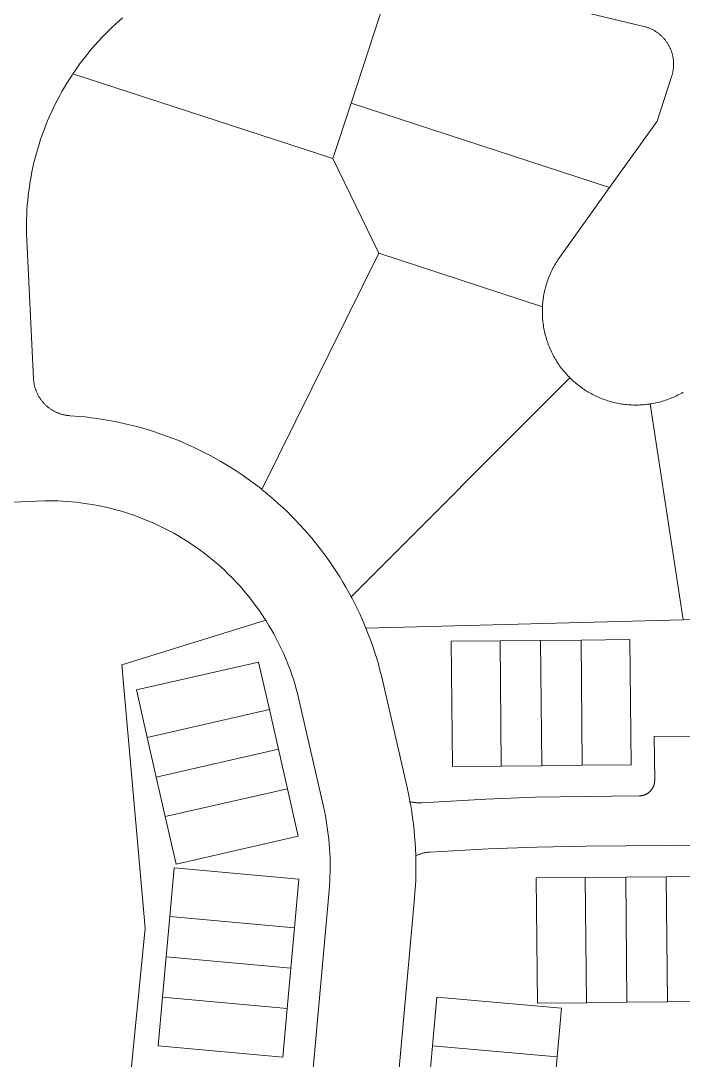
# Model space of a CAD drawing. Header units: feet. Extents: x 865220 to 2774701, y -2240498 to 961524.
# Drawn here: x 2768435 to 2768860, y 958010 to 958677 of the extents above; entities that cross this region are included whole.
import ezdxf

# ---------------------------------------------------------------- set-up
doc = ezdxf.new("R2010")
doc.units = ezdxf.units.FT
doc.header["$LTSCALE"] = 0.015
doc.header["$MEASUREMENT"] = 0
doc.layers.add('Parcels', color=7, linetype='Continuous', lineweight=0)

msp = doc.modelspace()

# ---------------------------------------------------------------- linework, layer by layer
at = {"layer": 'Parcels', "lineweight": 5}
for p, q in [((2768675.7, 958711.14), (2768647.14, 958623.67)), ((2768834.92, 958672.96), (2768675.7, 958711.14)), ((2768496.06, 958674.35), (2768493.81, 958672.25)), ((2768498.34, 958676.41), (2768496.06, 958674.35)), ((2768500.66, 958678.43), (2768498.34, 958676.41)), ((2768489.42, 958667.94), (2768487.29, 958665.73)), ((2768491.6, 958670.12), (2768489.42, 958667.94)), ((2768493.81, 958672.25), (2768491.6, 958670.12)), ((2768835.75, 958672.74), (2768834.92, 958672.96)), ((2768834.92, 958672.96), (2768834.92, 958672.96)), ((2768836.17, 958672.62), (2768835.75, 958672.74)), ((2768836.59, 958672.5), (2768836.17, 958672.62)), ((2768837, 958672.36), (2768836.59, 958672.5)), ((2768837.41, 958672.22), (2768837, 958672.36)), ((2768837.82, 958672.07), (2768837.41, 958672.22)), ((2768838.23, 958671.92), (2768837.82, 958672.07)), ((2768838.64, 958671.75), (2768838.23, 958671.92)), ((2768839.04, 958671.58), (2768838.64, 958671.75)), ((2768839.44, 958671.41), (2768839.04, 958671.58)), ((2768839.83, 958671.22), (2768839.44, 958671.41)), ((2768840.23, 958671.03), (2768839.83, 958671.22)), ((2768840.61, 958670.83), (2768840.23, 958671.03)), ((2768841, 958670.63), (2768840.61, 958670.83)), ((2768841.38, 958670.42), (2768841, 958670.63)), ((2768841.76, 958670.2), (2768841.38, 958670.42)), ((2768842.13, 958669.98), (2768841.76, 958670.2)), ((2768842.5, 958669.75), (2768842.13, 958669.98)), ((2768842.87, 958669.51), (2768842.5, 958669.75)), ((2768843.23, 958669.26), (2768842.87, 958669.51)), ((2768843.59, 958669.01), (2768843.23, 958669.26)), ((2768843.94, 958668.76), (2768843.59, 958669.01)), ((2768844.29, 958668.5), (2768843.94, 958668.76)), ((2768844.64, 958668.23), (2768844.29, 958668.5)), ((2768844.98, 958667.95), (2768844.64, 958668.23)), ((2768845.31, 958667.67), (2768844.98, 958667.95)), ((2768845.64, 958667.39), (2768845.31, 958667.67)), ((2768845.96, 958667.1), (2768845.64, 958667.39)), ((2768483.13, 958661.2), (2768481.12, 958658.87)), ((2768485.19, 958663.48), (2768483.13, 958661.2)), ((2768487.29, 958665.73), (2768485.19, 958663.48)), ((2768846.28, 958666.8), (2768845.96, 958667.1)), ((2768846.6, 958666.5), (2768846.28, 958666.8)), ((2768846.91, 958666.19), (2768846.6, 958666.5)), ((2768847.21, 958665.87), (2768846.91, 958666.19)), ((2768847.51, 958665.56), (2768847.21, 958665.87)), ((2768847.8, 958665.23), (2768847.51, 958665.56)), ((2768848.09, 958664.9), (2768847.8, 958665.23)), ((2768848.37, 958664.57), (2768848.09, 958664.9)), ((2768848.64, 958664.23), (2768848.37, 958664.57)), ((2768848.91, 958663.89), (2768848.64, 958664.23)), ((2768849.17, 958663.54), (2768848.91, 958663.89)), ((2768849.43, 958663.19), (2768849.17, 958663.54)), ((2768849.68, 958662.83), (2768849.43, 958663.19)), ((2768849.93, 958662.47), (2768849.68, 958662.83)), ((2768850.16, 958662.1), (2768849.93, 958662.47)), ((2768850.4, 958661.73), (2768850.16, 958662.1)), ((2768850.62, 958661.36), (2768850.4, 958661.73)), ((2768850.84, 958660.98), (2768850.62, 958661.36)), ((2768851.05, 958660.6), (2768850.84, 958660.98)), ((2768851.26, 958660.21), (2768851.05, 958660.6)), ((2768477.21, 958654.13), (2768475.31, 958651.7)), ((2768479.14, 958656.52), (2768477.21, 958654.13)), ((2768481.12, 958658.87), (2768479.14, 958656.52)), ((2768851.45, 958659.83), (2768851.26, 958660.21)), ((2768851.65, 958659.43), (2768851.45, 958659.83)), ((2768851.83, 958659.04), (2768851.65, 958659.43)), ((2768852.01, 958658.64), (2768851.83, 958659.04)), ((2768852.18, 958658.24), (2768852.01, 958658.64)), ((2768852.34, 958657.83), (2768852.18, 958658.24)), ((2768852.5, 958657.43), (2768852.34, 958657.83)), ((2768852.65, 958657.02), (2768852.5, 958657.43)), ((2768852.79, 958656.61), (2768852.65, 958657.02)), ((2768852.93, 958656.19), (2768852.79, 958656.61)), ((2768853.06, 958655.77), (2768852.93, 958656.19)), ((2768853.18, 958655.35), (2768853.06, 958655.77)), ((2768853.29, 958654.93), (2768853.18, 958655.35)), ((2768853.4, 958654.51), (2768853.29, 958654.93)), ((2768853.49, 958654.08), (2768853.4, 958654.51)), ((2768853.59, 958653.66), (2768853.49, 958654.08)), ((2768473.46, 958649.25), (2768471.66, 958646.76)), ((2768475.31, 958651.7), (2768473.46, 958649.25)), ((2768853.67, 958653.23), (2768853.59, 958653.66)), ((2768853.75, 958652.8), (2768853.67, 958653.23)), ((2768853.81, 958652.37), (2768853.75, 958652.8)), ((2768853.87, 958651.94), (2768853.81, 958652.37)), ((2768853.93, 958651.5), (2768853.87, 958651.94)), ((2768853.98, 958651.07), (2768853.93, 958651.5)), ((2768854.01, 958650.64), (2768853.98, 958651.07)), ((2768854.04, 958650.2), (2768854.01, 958650.64)), ((2768854.02, 958646.71), (2768854.05, 958647.15)), ((2768854.07, 958649.77), (2768854.04, 958650.2)), ((2768854.05, 958647.15), (2768854.07, 958647.58)), ((2768854.08, 958649.33), (2768854.07, 958649.77)), ((2768854.07, 958647.58), (2768854.08, 958648.02)), ((2768854.09, 958648.89), (2768854.08, 958649.33)), ((2768854.08, 958648.02), (2768854.09, 958648.46)), ((2768854.09, 958648.46), (2768854.09, 958648.89)), ((2768468.18, 958641.69), (2768466.5, 958639.11)), ((2768468.78, 958642.6), (2768468.18, 958641.69)), ((2768469.89, 958644.24), (2768468.78, 958642.6)), ((2768468.78, 958642.6), (2768635.54, 958588.14)), ((2768471.66, 958646.76), (2768469.89, 958644.24)), ((2768852.69, 958640.38), (2768852.81, 958640.74)), ((2768852.81, 958640.74), (2768852.94, 958641.16)), ((2768852.94, 958641.16), (2768853.07, 958641.57)), ((2768853.07, 958641.57), (2768853.19, 958641.99)), ((2768853.19, 958641.99), (2768853.3, 958642.41)), ((2768853.3, 958642.41), (2768853.41, 958642.84)), ((2768853.41, 958642.84), (2768853.51, 958643.26)), ((2768853.51, 958643.26), (2768853.6, 958643.69)), ((2768853.6, 958643.69), (2768853.68, 958644.12)), ((2768853.68, 958644.12), (2768853.75, 958644.55)), ((2768853.75, 958644.55), (2768853.82, 958644.98)), ((2768853.82, 958644.98), (2768853.88, 958645.41)), ((2768853.88, 958645.41), (2768853.93, 958645.84)), ((2768853.93, 958645.84), (2768853.98, 958646.28)), ((2768853.98, 958646.28), (2768854.02, 958646.71)), ((2768463.29, 958633.87), (2768461.75, 958631.2)), ((2768464.87, 958636.5), (2768463.29, 958633.87)), ((2768466.5, 958639.11), (2768464.87, 958636.5)), ((2768843.44, 958612.05), (2768852.57, 958640.02)), ((2768852.57, 958640.02), (2768852.69, 958640.38)), ((2768460.26, 958628.52), (2768458.82, 958625.8)), ((2768461.75, 958631.2), (2768460.26, 958628.52)), ((2768457.43, 958623.06), (2768456.08, 958620.3)), ((2768458.82, 958625.8), (2768457.43, 958623.06)), ((2768635.54, 958588.14), (2768647.14, 958623.67)), ((2768813, 958569.5), (2768647.14, 958623.67)), ((2768453.53, 958614.7), (2768452.33, 958611.87)), ((2768454.78, 958617.51), (2768453.53, 958614.7)), ((2768456.08, 958620.3), (2768454.78, 958617.51)), ((2768451.18, 958609.02), (2768450.08, 958606.15)), ((2768452.33, 958611.87), (2768451.18, 958609.02)), ((2768813, 958569.5), (2768843.44, 958612.05)), ((2768449.03, 958603.26), (2768448.03, 958600.35)), ((2768450.08, 958606.15), (2768449.03, 958603.26)), ((2768446.18, 958594.48), (2768445.33, 958591.53)), ((2768447.08, 958597.42), (2768446.18, 958594.48)), ((2768448.03, 958600.35), (2768447.08, 958597.42)), ((2768444.54, 958588.56), (2768443.79, 958585.57)), ((2768445.33, 958591.53), (2768444.54, 958588.56)), ((2768635.54, 958588.14), (2768635.54, 958588.14)), ((2768635.54, 958588.14), (2768665.01, 958527.37)), ((2768443.1, 958582.58), (2768442.46, 958579.57)), ((2768443.79, 958585.57), (2768443.1, 958582.58)), ((2768441.88, 958576.55), (2768441.34, 958573.52)), ((2768442.46, 958579.57), (2768441.88, 958576.55)), ((2768440.44, 958567.44), (2768440.06, 958564.39)), ((2768440.86, 958570.49), (2768440.44, 958567.44)), ((2768441.34, 958573.52), (2768440.86, 958570.49)), ((2768781.09, 958524.91), (2768813, 958569.5)), ((2768813, 958569.5), (2768813, 958569.5)), ((2768439.74, 958561.33), (2768439.48, 958558.27)), ((2768440.06, 958564.39), (2768439.74, 958561.33)), ((2768439.26, 958555.2), (2768439.1, 958552.13)), ((2768439.48, 958558.27), (2768439.26, 958555.2)), ((2768439, 958549.06), (2768438.94, 958545.98)), ((2768439.1, 958552.13), (2768439, 958549.06)), ((2768438.94, 958545.98), (2768438.94, 958542.91)), ((2768438.94, 958542.91), (2768439, 958539.83)), ((2768439, 958539.83), (2768439.15, 958535.89)), ((2768439.15, 958535.89), (2768443.5, 958446.91)), ((2768590.04, 958375.79), (2768665.01, 958527.37)), ((2768769.97, 958493.1), (2768665.01, 958527.37)), ((2768777.71, 958519.62), (2768778.23, 958520.52)), ((2768778.23, 958520.52), (2768778.77, 958521.42)), ((2768778.77, 958521.42), (2768779.33, 958522.31)), ((2768779.33, 958522.31), (2768779.9, 958523.18)), ((2768779.9, 958523.18), (2768780.49, 958524.05)), ((2768780.49, 958524.05), (2768781.09, 958524.91)), ((2768774.49, 958513.04), (2768774.9, 958514)), ((2768774.9, 958514), (2768775.32, 958514.96)), ((2768775.32, 958514.96), (2768775.77, 958515.91)), ((2768775.77, 958515.91), (2768776.23, 958516.85)), ((2768776.23, 958516.85), (2768776.71, 958517.78)), ((2768776.71, 958517.78), (2768777.2, 958518.7)), ((2768777.2, 958518.7), (2768777.71, 958519.62)), ((2768772.09, 958506.12), (2768772.38, 958507.12)), ((2768772.38, 958507.12), (2768772.69, 958508.12)), ((2768772.69, 958508.12), (2768773.01, 958509.12)), ((2768773.01, 958509.12), (2768773.36, 958510.11)), ((2768773.36, 958510.11), (2768773.72, 958511.09)), ((2768773.72, 958511.09), (2768774.09, 958512.07)), ((2768774.09, 958512.07), (2768774.49, 958513.04)), ((2768770.72, 958499.99), (2768770.91, 958501.02)), ((2768770.91, 958501.02), (2768771.11, 958502.05)), ((2768771.11, 958502.05), (2768771.33, 958503.07)), ((2768771.33, 958503.07), (2768771.56, 958504.09)), ((2768771.56, 958504.09), (2768771.82, 958505.1)), ((2768771.82, 958505.1), (2768772.09, 958506.12)), ((2768770, 958493.75), (2768770.08, 958494.79)), ((2768770.08, 958494.79), (2768770.17, 958495.84)), ((2768770.17, 958495.84), (2768770.28, 958496.88)), ((2768770.28, 958496.88), (2768770.41, 958497.92)), ((2768770.41, 958497.92), (2768770.56, 958498.95)), ((2768770.56, 958498.95), (2768770.72, 958499.99)), ((2768769.89, 958490.61), (2768769.91, 958491.66)), ((2768769.89, 958489.56), (2768769.89, 958490.61)), ((2768769.9, 958488.52), (2768769.89, 958489.56)), ((2768769.94, 958487.47), (2768769.9, 958488.52)), ((2768769.91, 958491.66), (2768769.95, 958492.7)), ((2768769.99, 958486.42), (2768769.94, 958487.47)), ((2768769.95, 958492.7), (2768769.97, 958493.1)), ((2768769.97, 958493.1), (2768770, 958493.75)), ((2768769.97, 958493.1), (2768769.97, 958493.1)), ((2768770.06, 958485.38), (2768769.99, 958486.42)), ((2768770.15, 958484.34), (2768770.06, 958485.38)), ((2768770.26, 958483.29), (2768770.15, 958484.34)), ((2768770.39, 958482.25), (2768770.26, 958483.29)), ((2768770.53, 958481.22), (2768770.39, 958482.25)), ((2768770.69, 958480.18), (2768770.53, 958481.22)), ((2768770.88, 958479.15), (2768770.69, 958480.18)), ((2768771.07, 958478.12), (2768770.88, 958479.15)), ((2768771.29, 958477.1), (2768771.07, 958478.12)), ((2768771.52, 958476.08), (2768771.29, 958477.1)), ((2768771.77, 958475.06), (2768771.52, 958476.08)), ((2768772.04, 958474.05), (2768771.77, 958475.06)), ((2768772.33, 958473.04), (2768772.04, 958474.05)), ((2768772.64, 958472.04), (2768772.33, 958473.04)), ((2768772.96, 958471.05), (2768772.64, 958472.04)), ((2768773.3, 958470.05), (2768772.96, 958471.05)), ((2768773.65, 958469.07), (2768773.3, 958470.05)), ((2768774.03, 958468.09), (2768773.65, 958469.07)), ((2768774.42, 958467.12), (2768774.03, 958468.09)), ((2768774.83, 958466.16), (2768774.42, 958467.12)), ((2768775.25, 958465.2), (2768774.83, 958466.16)), ((2768775.69, 958464.25), (2768775.25, 958465.2)), ((2768776.15, 958463.31), (2768775.69, 958464.25)), ((2768776.62, 958462.37), (2768776.15, 958463.31)), ((2768777.11, 958461.45), (2768776.62, 958462.37)), ((2768777.62, 958460.53), (2768777.11, 958461.45)), ((2768778.14, 958459.63), (2768777.62, 958460.53)), ((2768778.68, 958458.73), (2768778.14, 958459.63)), ((2768779.23, 958457.84), (2768778.68, 958458.73)), ((2768779.8, 958456.96), (2768779.23, 958457.84)), ((2768780.39, 958456.09), (2768779.8, 958456.96)), ((2768780.99, 958455.23), (2768780.39, 958456.09)), ((2768781.6, 958454.38), (2768780.99, 958455.23)), ((2768782.23, 958453.55), (2768781.6, 958454.38)), ((2768647.27, 958307.04), (2768787.5, 958447.54)), ((2768787.5, 958447.54), (2768647.27, 958307.04)), ((2768782.87, 958452.72), (2768782.23, 958453.55)), ((2768783.53, 958451.91), (2768782.87, 958452.72)), ((2768784.2, 958451.1), (2768783.53, 958451.91)), ((2768784.89, 958450.31), (2768784.2, 958451.1)), ((2768785.59, 958449.53), (2768784.89, 958450.31)), ((2768786.3, 958448.77), (2768785.59, 958449.53)), ((2768787.03, 958448.01), (2768786.3, 958448.77)), ((2768787.5, 958447.54), (2768787.03, 958448.01)), ((2768787.77, 958447.27), (2768787.5, 958447.54)), ((2768788.52, 958446.54), (2768787.77, 958447.27)), ((2768443.5, 958446.91), (2768443.52, 958446.47)), ((2768443.52, 958446.47), (2768443.56, 958446.03)), ((2768443.56, 958446.03), (2768443.6, 958445.6)), ((2768443.6, 958445.6), (2768443.64, 958445.17)), ((2768443.64, 958445.17), (2768443.7, 958444.73)), ((2768443.7, 958444.73), (2768443.76, 958444.3)), ((2768443.76, 958444.3), (2768443.83, 958443.87)), ((2768443.83, 958443.87), (2768443.91, 958443.44)), ((2768443.91, 958443.44), (2768444, 958443.01)), ((2768444, 958443.01), (2768444.09, 958442.59)), ((2768444.09, 958442.59), (2768444.19, 958442.16)), ((2768444.19, 958442.16), (2768444.3, 958441.74)), ((2768444.3, 958441.74), (2768444.41, 958441.32)), ((2768444.41, 958441.32), (2768444.54, 958440.9)), ((2768444.54, 958440.9), (2768444.67, 958440.48)), ((2768444.67, 958440.48), (2768444.8, 958440.07)), ((2768789.28, 958445.83), (2768788.52, 958446.54)), ((2768790.06, 958445.12), (2768789.28, 958445.83)), ((2768790.85, 958444.44), (2768790.06, 958445.12)), ((2768791.65, 958443.76), (2768790.85, 958444.44)), ((2768792.46, 958443.1), (2768791.65, 958443.76)), ((2768793.29, 958442.46), (2768792.46, 958443.1)), ((2768794.12, 958441.82), (2768793.29, 958442.46)), ((2768794.97, 958441.21), (2768794.12, 958441.82)), ((2768795.83, 958440.61), (2768794.97, 958441.21)), ((2768796.69, 958440.02), (2768795.83, 958440.61)), ((2768444.8, 958440.07), (2768444.95, 958439.66)), ((2768444.95, 958439.66), (2768445.1, 958439.25)), ((2768445.1, 958439.25), (2768445.26, 958438.84)), ((2768445.26, 958438.84), (2768445.42, 958438.44)), ((2768445.42, 958438.44), (2768445.59, 958438.04)), ((2768445.59, 958438.04), (2768445.77, 958437.64)), ((2768445.77, 958437.64), (2768445.96, 958437.25)), ((2768445.96, 958437.25), (2768446.15, 958436.86)), ((2768446.15, 958436.86), (2768446.35, 958436.47)), ((2768446.35, 958436.47), (2768446.56, 958436.08)), ((2768446.56, 958436.08), (2768446.77, 958435.7)), ((2768446.77, 958435.7), (2768446.99, 958435.33)), ((2768446.99, 958435.33), (2768447.22, 958434.95)), ((2768447.22, 958434.95), (2768447.45, 958434.59)), ((2768447.45, 958434.59), (2768447.69, 958434.22)), ((2768447.69, 958434.22), (2768447.94, 958433.86)), ((2768447.94, 958433.86), (2768448.19, 958433.5)), ((2768797.57, 958439.45), (2768796.69, 958440.02)), ((2768798.46, 958438.89), (2768797.57, 958439.45)), ((2768799.35, 958438.35), (2768798.46, 958438.89)), ((2768800.26, 958437.83), (2768799.35, 958438.35)), ((2768801.18, 958437.32), (2768800.26, 958437.83)), ((2768802.1, 958436.82), (2768801.18, 958437.32)), ((2768803.03, 958436.35), (2768802.1, 958436.82)), ((2768803.97, 958435.89), (2768803.03, 958436.35)), ((2768804.92, 958435.44), (2768803.97, 958435.89)), ((2768805.88, 958435.02), (2768804.92, 958435.44)), ((2768806.84, 958434.6), (2768805.88, 958435.02)), ((2768807.81, 958434.21), (2768806.84, 958434.6)), ((2768808.79, 958433.83), (2768807.81, 958434.21)), ((2768809.77, 958433.48), (2768808.79, 958433.83)), ((2768850.81, 958433.77), (2768849.82, 958433.42)), ((2768851.78, 958434.15), (2768850.81, 958433.77)), ((2768852.76, 958434.54), (2768851.78, 958434.15)), ((2768853.72, 958434.94), (2768852.76, 958434.54)), ((2768854.68, 958435.37), (2768853.72, 958434.94)), ((2768855.63, 958435.81), (2768854.68, 958435.37)), ((2768856.57, 958436.27), (2768855.63, 958435.81)), ((2768857.5, 958436.74), (2768856.57, 958436.27)), ((2768858.43, 958437.23), (2768857.5, 958436.74)), ((2768859.35, 958437.74), (2768858.43, 958437.23)), ((2768860.25, 958438.26), (2768859.35, 958437.74)), ((2768448.19, 958433.5), (2768448.45, 958433.15)), ((2768448.45, 958433.15), (2768448.71, 958432.81)), ((2768448.71, 958432.81), (2768448.98, 958432.46)), ((2768448.98, 958432.46), (2768449.26, 958432.13)), ((2768449.26, 958432.13), (2768449.54, 958431.79)), ((2768449.54, 958431.79), (2768449.83, 958431.46)), ((2768449.83, 958431.46), (2768450.12, 958431.14)), ((2768450.12, 958431.14), (2768450.42, 958430.82)), ((2768450.42, 958430.82), (2768450.73, 958430.51)), ((2768450.73, 958430.51), (2768451.04, 958430.21)), ((2768451.04, 958430.21), (2768451.35, 958429.9)), ((2768451.35, 958429.9), (2768451.68, 958429.61)), ((2768451.68, 958429.61), (2768452, 958429.32)), ((2768452, 958429.32), (2768452.33, 958429.03)), ((2768452.33, 958429.03), (2768452.67, 958428.75)), ((2768452.67, 958428.75), (2768453.01, 958428.48)), ((2768453.01, 958428.48), (2768453.35, 958428.22)), ((2768453.35, 958428.22), (2768453.7, 958427.95)), ((2768453.7, 958427.95), (2768454.06, 958427.7)), ((2768454.06, 958427.7), (2768454.42, 958427.45)), ((2768454.42, 958427.45), (2768454.78, 958427.21)), ((2768454.78, 958427.21), (2768455.15, 958426.97)), ((2768810.76, 958433.13), (2768809.77, 958433.48)), ((2768811.76, 958432.81), (2768810.76, 958433.13)), ((2768812.76, 958432.5), (2768811.76, 958432.81)), ((2768813.76, 958432.21), (2768812.76, 958432.5)), ((2768814.77, 958431.94), (2768813.76, 958432.21)), ((2768815.79, 958431.68), (2768814.77, 958431.94)), ((2768816.81, 958431.45), (2768815.79, 958431.68)), ((2768817.83, 958431.23), (2768816.81, 958431.45)), ((2768818.86, 958431.03), (2768817.83, 958431.23)), ((2768819.89, 958430.84), (2768818.86, 958431.03)), ((2768820.92, 958430.68), (2768819.89, 958430.84)), ((2768821.96, 958430.53), (2768820.92, 958430.68)), ((2768823, 958430.4), (2768821.96, 958430.53)), ((2768824.04, 958430.29), (2768823, 958430.4)), ((2768825.08, 958430.2), (2768824.04, 958430.29)), ((2768826.13, 958430.12), (2768825.08, 958430.2)), ((2768827.17, 958430.07), (2768826.13, 958430.12)), ((2768828.22, 958430.03), (2768827.17, 958430.07)), ((2768829.27, 958430.01), (2768828.22, 958430.03)), ((2768830.31, 958430.01), (2768829.27, 958430.01)), ((2768831.36, 958430.02), (2768830.31, 958430.01)), ((2768832.41, 958430.06), (2768831.36, 958430.02)), ((2768833.45, 958430.11), (2768832.41, 958430.06)), ((2768834.5, 958430.18), (2768833.45, 958430.11)), ((2768835.54, 958430.27), (2768834.5, 958430.18)), ((2768836.58, 958430.38), (2768835.54, 958430.27)), ((2768837.62, 958430.51), (2768836.58, 958430.38)), ((2768838.66, 958430.65), (2768837.62, 958430.51)), ((2768838.98, 958430.7), (2768838.66, 958430.65)), ((2768839.69, 958430.81), (2768838.98, 958430.7)), ((2768860.22, 958292.21), (2768838.98, 958430.7)), ((2768838.98, 958430.7), (2768838.98, 958430.7)), ((2768838.98, 958430.7), (2768860.22, 958292.21)), ((2768840.73, 958430.99), (2768839.69, 958430.81)), ((2768841.75, 958431.19), (2768840.73, 958430.99)), ((2768842.78, 958431.41), (2768841.75, 958431.19)), ((2768843.8, 958431.64), (2768842.78, 958431.41)), ((2768844.82, 958431.89), (2768843.8, 958431.64)), ((2768845.83, 958432.16), (2768844.82, 958431.89)), ((2768846.83, 958432.45), (2768845.83, 958432.16)), ((2768847.84, 958432.75), (2768846.83, 958432.45)), ((2768848.83, 958433.08), (2768847.84, 958432.75)), ((2768849.82, 958433.42), (2768848.83, 958433.08)), ((2768455.15, 958426.97), (2768455.52, 958426.74)), ((2768455.52, 958426.74), (2768455.89, 958426.52)), ((2768455.89, 958426.52), (2768456.27, 958426.31)), ((2768456.27, 958426.31), (2768456.65, 958426.1)), ((2768456.65, 958426.1), (2768457.04, 958425.89)), ((2768457.04, 958425.89), (2768457.43, 958425.7)), ((2768457.43, 958425.7), (2768457.82, 958425.51)), ((2768457.82, 958425.51), (2768458.22, 958425.33)), ((2768458.22, 958425.33), (2768458.62, 958425.15)), ((2768458.62, 958425.15), (2768459.02, 958424.98)), ((2768459.02, 958424.98), (2768459.43, 958424.82)), ((2768459.43, 958424.82), (2768459.83, 958424.67)), ((2768459.83, 958424.67), (2768460.25, 958424.52)), ((2768460.25, 958424.52), (2768460.66, 958424.38)), ((2768460.66, 958424.38), (2768461.07, 958424.25)), ((2768461.07, 958424.25), (2768461.49, 958424.12)), ((2768461.49, 958424.12), (2768461.91, 958424)), ((2768461.91, 958424), (2768462.33, 958423.89)), ((2768462.33, 958423.89), (2768462.76, 958423.79)), ((2768462.76, 958423.79), (2768463.18, 958423.69)), ((2768463.18, 958423.69), (2768463.61, 958423.61)), ((2768463.61, 958423.61), (2768464.04, 958423.52)), ((2768464.04, 958423.52), (2768464.47, 958423.45)), ((2768464.47, 958423.45), (2768464.9, 958423.38)), ((2768464.9, 958423.38), (2768465.33, 958423.33)), ((2768465.33, 958423.33), (2768465.77, 958423.28)), ((2768465.77, 958423.28), (2768466.2, 958423.23)), ((2768466.2, 958423.23), (2768466.9, 958423.18)), ((2768466.9, 958423.18), (2768472.85, 958422.72)), ((2768472.85, 958422.72), (2768476.67, 958422.35)), ((2768476.67, 958422.35), (2768480.48, 958421.9)), ((2768480.48, 958421.9), (2768484.29, 958421.39)), ((2768484.29, 958421.39), (2768488.08, 958420.81)), ((2768488.08, 958420.81), (2768491.87, 958420.17)), ((2768491.87, 958420.17), (2768495.64, 958419.46)), ((2768495.64, 958419.46), (2768499.4, 958418.69)), ((2768499.4, 958418.69), (2768503.15, 958417.85)), ((2768503.15, 958417.85), (2768506.88, 958416.94)), ((2768506.88, 958416.94), (2768510.59, 958415.97)), ((2768510.59, 958415.97), (2768514.29, 958414.93)), ((2768514.29, 958414.93), (2768517.97, 958413.83)), ((2768517.97, 958413.83), (2768521.63, 958412.67)), ((2768521.63, 958412.67), (2768525.26, 958411.44)), ((2768525.26, 958411.44), (2768528.88, 958410.15)), ((2768528.88, 958410.15), (2768532.47, 958408.8)), ((2768532.47, 958408.8), (2768536.04, 958407.38)), ((2768536.04, 958407.38), (2768539.58, 958405.9)), ((2768539.58, 958405.9), (2768543.1, 958404.36)), ((2768543.1, 958404.36), (2768546.59, 958402.76)), ((2768546.59, 958402.76), (2768550.05, 958401.1)), ((2768550.05, 958401.1), (2768553.48, 958399.38)), ((2768553.48, 958399.38), (2768556.88, 958397.6)), ((2768556.88, 958397.6), (2768560.25, 958395.76)), ((2768560.25, 958395.76), (2768563.59, 958393.86)), ((2768563.59, 958393.86), (2768566.89, 958391.9)), ((2768566.89, 958391.9), (2768570.16, 958389.89)), ((2768570.16, 958389.89), (2768573.39, 958387.82)), ((2768573.39, 958387.82), (2768576.59, 958385.69)), ((2768576.59, 958385.69), (2768579.75, 958383.51)), ((2768579.75, 958383.51), (2768582.87, 958381.27)), ((2768582.87, 958381.27), (2768585.95, 958378.98)), ((2768585.95, 958378.98), (2768588.99, 958376.63)), ((2768588.99, 958376.63), (2768590.04, 958375.79)), ((2768590.04, 958375.79), (2768591.99, 958374.23)), ((2768591.99, 958374.23), (2768594.94, 958371.78)), ((2768445.06, 958368.42), (2768302.84, 958361.46)), ((2768450.66, 958368.6), (2768445.06, 958368.42)), ((2768453.54, 958368.62), (2768450.66, 958368.6)), ((2768456.42, 958368.58), (2768453.54, 958368.62)), ((2768459.29, 958368.5), (2768456.42, 958368.58)), ((2768462.17, 958368.37), (2768459.29, 958368.5)), ((2768465.04, 958368.18), (2768462.17, 958368.37)), ((2768467.91, 958367.95), (2768465.04, 958368.18)), ((2768470.78, 958367.67), (2768467.91, 958367.95)), ((2768473.64, 958367.33), (2768470.78, 958367.67)), ((2768476.49, 958366.95), (2768473.64, 958367.33)), ((2768594.94, 958371.78), (2768597.86, 958369.28)), ((2768597.86, 958369.28), (2768600.73, 958366.73)), ((2768479.34, 958366.52), (2768476.49, 958366.95)), ((2768482.18, 958366.04), (2768479.34, 958366.52)), ((2768485.01, 958365.5), (2768482.18, 958366.04)), ((2768487.83, 958364.92), (2768485.01, 958365.5)), ((2768490.64, 958364.29), (2768487.83, 958364.92)), ((2768493.44, 958363.61), (2768490.64, 958364.29)), ((2768496.22, 958362.89), (2768493.44, 958363.61)), ((2768499, 958362.11), (2768496.22, 958362.89)), ((2768501.75, 958361.28), (2768499, 958362.11)), ((2768504.5, 958360.41), (2768501.75, 958361.28)), ((2768600.73, 958366.73), (2768603.55, 958364.13)), ((2768603.55, 958364.13), (2768606.33, 958361.48)), ((2768606.33, 958361.48), (2768609.06, 958358.78)), ((2768507.23, 958359.49), (2768504.5, 958360.41)), ((2768509.94, 958358.52), (2768507.23, 958359.49)), ((2768512.63, 958357.51), (2768509.94, 958358.52)), ((2768515.31, 958356.44), (2768512.63, 958357.51)), ((2768517.97, 958355.34), (2768515.31, 958356.44)), ((2768520.6, 958354.18), (2768517.97, 958355.34)), ((2768523.22, 958352.98), (2768520.6, 958354.18)), ((2768609.06, 958358.78), (2768611.74, 958356.04)), ((2768611.74, 958356.04), (2768614.38, 958353.25)), ((2768525.82, 958351.73), (2768523.22, 958352.98)), ((2768528.39, 958350.44), (2768525.82, 958351.73)), ((2768530.94, 958349.11), (2768528.39, 958350.44)), ((2768533.47, 958347.73), (2768530.94, 958349.11)), ((2768535.97, 958346.3), (2768533.47, 958347.73)), ((2768614.38, 958353.25), (2768616.96, 958350.41)), ((2768616.96, 958350.41), (2768619.5, 958347.53)), ((2768619.5, 958347.53), (2768621.99, 958344.6)), ((2768538.45, 958344.83), (2768535.97, 958346.3)), ((2768540.9, 958343.32), (2768538.45, 958344.83)), ((2768543.32, 958341.77), (2768540.9, 958343.32)), ((2768545.72, 958340.17), (2768543.32, 958341.77)), ((2768621.99, 958344.6), (2768624.42, 958341.63)), ((2768624.42, 958341.63), (2768626.8, 958338.62)), ((2768548.09, 958338.54), (2768545.72, 958340.17)), ((2768550.43, 958336.86), (2768548.09, 958338.54)), ((2768552.74, 958335.14), (2768550.43, 958336.86)), ((2768555.02, 958333.38), (2768552.74, 958335.14)), ((2768626.8, 958338.62), (2768629.13, 958335.57)), ((2768629.13, 958335.57), (2768631.41, 958332.48)), ((2768557.27, 958331.58), (2768555.02, 958333.38)), ((2768559.49, 958329.75), (2768557.27, 958331.58)), ((2768561.67, 958327.87), (2768559.49, 958329.75)), ((2768563.82, 958325.96), (2768561.67, 958327.87)), ((2768631.41, 958332.48), (2768633.63, 958329.35)), ((2768633.63, 958329.35), (2768635.8, 958326.18)), ((2768565.94, 958324.01), (2768563.82, 958325.96)), ((2768568.02, 958322.02), (2768565.94, 958324.01)), ((2768570.07, 958320), (2768568.02, 958322.02)), ((2768635.8, 958326.18), (2768637.91, 958322.97)), ((2768637.91, 958322.97), (2768639.96, 958319.73)), ((2768572.09, 958317.94), (2768570.07, 958320)), ((2768574.06, 958315.84), (2768572.09, 958317.94)), ((2768576, 958313.72), (2768574.06, 958315.84)), ((2768639.96, 958319.73), (2768641.96, 958316.45)), ((2768641.96, 958316.45), (2768643.9, 958313.14)), ((2768577.91, 958311.55), (2768576, 958313.72)), ((2768579.77, 958309.36), (2768577.91, 958311.55)), ((2768581.6, 958307.13), (2768579.77, 958309.36)), ((2768583.38, 958304.88), (2768581.6, 958307.13)), ((2768643.9, 958313.14), (2768645.78, 958309.79)), ((2768645.78, 958309.79), (2768647.27, 958307.04)), ((2768585.13, 958302.59), (2768583.38, 958304.88)), ((2768586.84, 958300.27), (2768585.13, 958302.59)), ((2768647.27, 958307.04), (2768647.61, 958306.41)), ((2768647.61, 958306.41), (2768649.37, 958303)), ((2768649.37, 958303), (2768651.07, 958299.56)), ((2768588.5, 958297.92), (2768586.84, 958300.27)), ((2768590.13, 958295.54), (2768588.5, 958297.92)), ((2768591.71, 958293.14), (2768590.13, 958295.54)), ((2768651.07, 958299.56), (2768652.72, 958296.09)), ((2768652.72, 958296.09), (2768654.3, 958292.59)), ((2768860.22, 958292.21), (2769027, 958296.5)), ((2768500.24, 958263.38), (2768592.48, 958291.94)), ((2768592.48, 958291.94), (2768591.71, 958293.14)), ((2768594.75, 958288.24), (2768592.48, 958291.94)), ((2768592.48, 958291.94), (2768592.48, 958291.94)), ((2768596.2, 958285.76), (2768594.75, 958288.24)), ((2768654.3, 958292.59), (2768655.82, 958289.07)), ((2768655.82, 958289.07), (2768656.69, 958286.97)), ((2768860.22, 958292.21), (2768656.69, 958286.97)), ((2768597.62, 958283.25), (2768596.2, 958285.76)), ((2768598.98, 958280.72), (2768597.62, 958283.25)), ((2768600.31, 958278.16), (2768598.98, 958280.72)), ((2768656.69, 958286.97), (2768658.68, 958281.94)), ((2768658.68, 958281.94), (2768660.02, 958278.34)), ((2768601.58, 958275.58), (2768600.31, 958278.16)), ((2768602.82, 958272.98), (2768601.58, 958275.58)), ((2768660.02, 958278.34), (2768661.29, 958274.72)), ((2768661.29, 958274.72), (2768662.5, 958271.08)), ((2768742.76, 958278.75), (2768711.43, 958278.45)), ((2768711.43, 958278.45), (2768711.43, 958278.45)), ((2768712.19, 958198.13), (2768711.43, 958278.45)), ((2768768.75, 958278.99), (2768742.76, 958278.75)), ((2768742.76, 958278.75), (2768768.75, 958278.99)), ((2768742.76, 958278.75), (2768743.52, 958198.43)), ((2768742.76, 958278.75), (2768742.76, 958278.75)), ((2768794.75, 958279.24), (2768768.75, 958278.99)), ((2768769.51, 958198.67), (2768768.75, 958278.99)), ((2768826.08, 958279.53), (2768794.75, 958279.24)), ((2768794.75, 958279.24), (2768826.08, 958279.53)), ((2768795.51, 958198.92), (2768794.75, 958279.24)), ((2768794.75, 958279.24), (2768795.51, 958198.92)), ((2768794.75, 958279.24), (2768794.75, 958279.24)), ((2768826.84, 958199.21), (2768826.08, 958279.53)), ((2768826.08, 958279.53), (2768826.84, 958199.21)), ((2768604, 958270.35), (2768602.82, 958272.98)), ((2768605.15, 958267.71), (2768604, 958270.35)), ((2768606.24, 958265.05), (2768605.15, 958267.71)), ((2768662.5, 958271.08), (2768663.64, 958267.41)), ((2768663.64, 958267.41), (2768664.72, 958263.73)), ((2768500.24, 958263.38), (2768515.11, 958094.34)), ((2768509.48, 958247.28), (2768587.79, 958265.15)), ((2768594.76, 958234.6), (2768587.79, 958265.15)), ((2768607.29, 958262.36), (2768606.24, 958265.05)), ((2768608.29, 958259.67), (2768607.29, 958262.36)), ((2768664.72, 958263.73), (2768665.74, 958260.03)), ((2768609.25, 958256.95), (2768608.29, 958259.67)), ((2768610.15, 958254.22), (2768609.25, 958256.95)), ((2768611.01, 958251.47), (2768610.15, 958254.22)), ((2768665.74, 958260.03), (2768666.69, 958256.31)), ((2768666.69, 958256.31), (2768667.58, 958252.57)), ((2768509.48, 958247.28), (2768516.45, 958216.73)), ((2768509.48, 958247.28), (2768509.48, 958247.28)), ((2768516.45, 958216.73), (2768509.48, 958247.28)), ((2768611.82, 958248.7), (2768611.01, 958251.47)), ((2768612.58, 958245.93), (2768611.82, 958248.7)), ((2768667.58, 958252.57), (2768683.08, 958184.65)), ((2768613.3, 958243.14), (2768612.58, 958245.93)), ((2768613.96, 958240.34), (2768613.3, 958243.14)), ((2768516.45, 958216.73), (2768594.76, 958234.6)), ((2768600.54, 958209.25), (2768594.76, 958234.6)), ((2768594.76, 958234.6), (2768594.76, 958234.6)), ((2768594.76, 958234.6), (2768600.54, 958209.25)), ((2768629.46, 958172.42), (2768613.96, 958240.34)), ((2768516.45, 958216.73), (2768522.23, 958191.39)), ((2768522.23, 958191.39), (2768516.45, 958216.73)), ((2768841.66, 958217.35), (2768865.66, 958217.58)), ((2768841.93, 958189.36), (2768841.66, 958217.35)), ((2768600.54, 958209.25), (2768522.23, 958191.39)), ((2768522.23, 958191.39), (2768600.54, 958209.25)), ((2768606.33, 958183.91), (2768600.54, 958209.25)), ((2768712.19, 958198.13), (2768743.52, 958198.43)), ((2768743.52, 958198.43), (2768769.51, 958198.67)), ((2768769.51, 958198.67), (2768743.52, 958198.43)), ((2768769.51, 958198.67), (2768795.51, 958198.92)), ((2768795.51, 958198.92), (2768826.84, 958199.21)), ((2768826.84, 958199.21), (2768795.51, 958198.92)), ((2768795.51, 958198.92), (2768795.51, 958198.92)), ((2768522.23, 958191.39), (2768528.02, 958166.04)), ((2768528.02, 958166.04), (2768522.23, 958191.39)), ((2768841.65, 958186.93), (2768841.69, 958187.1)), ((2768841.73, 958187.27), (2768841.69, 958187.1)), ((2768841.76, 958187.45), (2768841.73, 958187.27)), ((2768841.79, 958187.62), (2768841.76, 958187.45)), ((2768841.82, 958187.79), (2768841.79, 958187.62)), ((2768841.84, 958187.96), (2768841.82, 958187.79)), ((2768841.84, 958187.96), (2768841.87, 958188.14)), ((2768841.87, 958188.14), (2768841.88, 958188.31)), ((2768841.9, 958188.48), (2768841.88, 958188.31)), ((2768841.91, 958188.66), (2768841.9, 958188.48)), ((2768841.91, 958188.66), (2768841.92, 958188.83)), ((2768841.92, 958188.83), (2768841.93, 958189.01)), ((2768841.93, 958189.36), (2768841.93, 958189.01)), ((2768528.02, 958166.04), (2768606.33, 958183.91)), ((2768613.3, 958153.36), (2768606.33, 958183.91)), ((2768606.33, 958183.91), (2768606.33, 958183.91)), ((2768683.08, 958184.65), (2768684.19, 958179.49)), ((2768836.55, 958180.4), (2768836.4, 958180.32)), ((2768836.55, 958180.4), (2768836.71, 958180.48)), ((2768836.86, 958180.56), (2768836.71, 958180.48)), ((2768836.86, 958180.56), (2768837.01, 958180.65)), ((2768837.16, 958180.74), (2768837.01, 958180.65)), ((2768837.31, 958180.83), (2768837.16, 958180.74)), ((2768837.45, 958180.93), (2768837.31, 958180.83)), ((2768837.6, 958181.02), (2768837.45, 958180.93)), ((2768837.74, 958181.12), (2768837.6, 958181.02)), ((2768837.88, 958181.23), (2768837.74, 958181.12)), ((2768838.02, 958181.33), (2768837.88, 958181.23)), ((2768838.02, 958181.33), (2768838.16, 958181.44)), ((2768838.3, 958181.55), (2768838.16, 958181.44)), ((2768838.3, 958181.55), (2768838.43, 958181.66)), ((2768838.43, 958181.66), (2768838.56, 958181.78)), ((2768838.56, 958181.78), (2768838.69, 958181.89)), ((2768838.82, 958182.01), (2768838.69, 958181.89)), ((2768838.82, 958182.01), (2768838.94, 958182.13)), ((2768838.94, 958182.13), (2768839.07, 958182.26)), ((2768839.19, 958182.38), (2768839.07, 958182.26)), ((2768839.19, 958182.38), (2768839.31, 958182.51)), ((2768839.31, 958182.51), (2768839.42, 958182.64)), ((2768839.42, 958182.64), (2768839.54, 958182.77)), ((2768839.54, 958182.77), (2768839.65, 958182.91)), ((2768839.76, 958183.04), (2768839.65, 958182.91)), ((2768839.76, 958183.04), (2768839.87, 958183.18)), ((2768839.97, 958183.32), (2768839.87, 958183.18)), ((2768839.97, 958183.32), (2768840.07, 958183.46)), ((2768840.07, 958183.46), (2768840.17, 958183.6)), ((2768840.27, 958183.75), (2768840.17, 958183.6)), ((2768840.37, 958183.89), (2768840.27, 958183.75)), ((2768840.46, 958184.04), (2768840.37, 958183.89)), ((2768840.46, 958184.04), (2768840.55, 958184.19)), ((2768840.55, 958184.19), (2768840.64, 958184.34)), ((2768840.72, 958184.5), (2768840.64, 958184.34)), ((2768840.72, 958184.5), (2768840.8, 958184.65)), ((2768840.8, 958184.65), (2768840.88, 958184.81)), ((2768840.96, 958184.96), (2768840.88, 958184.81)), ((2768840.96, 958184.96), (2768841.03, 958185.12)), ((2768841.03, 958185.12), (2768841.1, 958185.28)), ((2768841.17, 958185.44), (2768841.1, 958185.28)), ((2768841.17, 958185.44), (2768841.24, 958185.6)), ((2768841.3, 958185.77), (2768841.24, 958185.6)), ((2768841.3, 958185.77), (2768841.36, 958185.93)), ((2768841.41, 958186.1), (2768841.36, 958185.93)), ((2768841.41, 958186.1), (2768841.47, 958186.26)), ((2768841.52, 958186.43), (2768841.47, 958186.26)), ((2768841.52, 958186.43), (2768841.57, 958186.6)), ((2768841.61, 958186.76), (2768841.57, 958186.6)), ((2768841.61, 958186.76), (2768841.65, 958186.93)), ((2768684.19, 958179.49), (2768684.94, 958175.59)), ((2768685.38, 958175.49), (2768684.94, 958175.59)), ((2768684.94, 958175.59), (2768685.43, 958172.95)), ((2768685.8, 958175.4), (2768685.38, 958175.49)), ((2768685.8, 958175.4), (2768686.23, 958175.32)), ((2768686.66, 958175.24), (2768686.23, 958175.32)), ((2768687.09, 958175.17), (2768686.66, 958175.24)), ((2768687.09, 958175.17), (2768687.52, 958175.11)), ((2768687.52, 958175.11), (2768687.95, 958175.05)), ((2768687.95, 958175.05), (2768688.39, 958175)), ((2768688.82, 958174.96), (2768688.39, 958175)), ((2768689.26, 958174.93), (2768688.82, 958174.96)), ((2768689.69, 958174.91), (2768689.26, 958174.93)), ((2768689.69, 958174.91), (2768690.13, 958174.89)), ((2768690.13, 958174.89), (2768690.57, 958174.88)), ((2768691, 958174.88), (2768690.57, 958174.88)), ((2768691.44, 958174.88), (2768691, 958174.88)), ((2768691.87, 958174.9), (2768691.44, 958174.88)), ((2768691.87, 958174.9), (2768692.55, 958174.93)), ((2768692.55, 958174.93), (2768733.64, 958177.22)), ((2768765.51, 958178.36), (2768733.64, 958177.22)), ((2768797.4, 958178.94), (2768765.51, 958178.36)), ((2768832.02, 958179.26), (2768797.4, 958178.94)), ((2768832.02, 958179.26), (2768832.2, 958179.27)), ((2768832.2, 958179.27), (2768832.37, 958179.27)), ((2768832.55, 958179.28), (2768832.37, 958179.27)), ((2768832.72, 958179.29), (2768832.55, 958179.28)), ((2768832.9, 958179.31), (2768832.72, 958179.29)), ((2768832.9, 958179.31), (2768833.07, 958179.33)), ((2768833.07, 958179.33), (2768833.24, 958179.35)), ((2768833.24, 958179.35), (2768833.42, 958179.37)), ((2768833.42, 958179.37), (2768833.59, 958179.4)), ((2768833.76, 958179.43), (2768833.59, 958179.4)), ((2768833.76, 958179.43), (2768833.93, 958179.46)), ((2768834.1, 958179.5), (2768833.93, 958179.46)), ((2768834.1, 958179.5), (2768834.27, 958179.54)), ((2768834.27, 958179.54), (2768834.44, 958179.58)), ((2768834.61, 958179.63), (2768834.44, 958179.58)), ((2768834.61, 958179.63), (2768834.78, 958179.68)), ((2768834.78, 958179.68), (2768834.94, 958179.73)), ((2768834.94, 958179.73), (2768835.11, 958179.78)), ((2768835.27, 958179.84), (2768835.11, 958179.78)), ((2768835.27, 958179.84), (2768835.44, 958179.9)), ((2768835.44, 958179.9), (2768835.6, 958179.96)), ((2768835.6, 958179.96), (2768835.76, 958180.03)), ((2768835.92, 958180.09), (2768835.76, 958180.03)), ((2768836.08, 958180.17), (2768835.92, 958180.09)), ((2768836.24, 958180.24), (2768836.08, 958180.17)), ((2768836.4, 958180.32), (2768836.24, 958180.24)), ((2768630.11, 958169.46), (2768629.46, 958172.42)), ((2768630.7, 958166.51), (2768630.11, 958169.46)), ((2768685.43, 958172.95), (2768686.07, 958169.04)), ((2768686.07, 958169.04), (2768686.65, 958165.11)), ((2768528.02, 958166.04), (2768534.98, 958135.49)), ((2768528.02, 958166.04), (2768528.02, 958166.04)), ((2768631.24, 958163.55), (2768630.7, 958166.51)), ((2768631.73, 958160.58), (2768631.24, 958163.55)), ((2768632.17, 958157.6), (2768631.73, 958160.58)), ((2768686.65, 958165.11), (2768687.15, 958161.17)), ((2768687.15, 958161.17), (2768687.59, 958157.22)), ((2768632.55, 958154.61), (2768632.17, 958157.6)), ((2768632.89, 958151.62), (2768632.55, 958154.61)), ((2768687.59, 958157.22), (2768687.96, 958153.27)), ((2768613.3, 958153.36), (2768534.98, 958135.49)), ((2768633.17, 958148.62), (2768632.89, 958151.62)), ((2768633.39, 958145.62), (2768633.17, 958148.62)), ((2768687.96, 958153.27), (2768688.26, 958149.31)), ((2768688.26, 958149.31), (2768688.5, 958145.35)), ((2769012.28, 958148.96), (2768797.7, 958146.94)), ((2768633.57, 958142.62), (2768633.39, 958145.62)), ((2768633.69, 958139.61), (2768633.57, 958142.62)), ((2768688.5, 958145.35), (2768688.66, 958141.38)), ((2768688.66, 958141.38), (2768688.67, 958140.88)), ((2768688.67, 958140.88), (2768689.26, 958141.15)), ((2768688.67, 958140.88), (2768688.67, 958140.88)), ((2768688.67, 958140.88), (2768688.78, 958133.44)), ((2768689.26, 958141.15), (2768689.66, 958141.32)), ((2768690.06, 958141.48), (2768689.66, 958141.32)), ((2768690.47, 958141.64), (2768690.06, 958141.48)), ((2768690.47, 958141.64), (2768690.88, 958141.79)), ((2768691.29, 958141.94), (2768690.88, 958141.79)), ((2768691.29, 958141.94), (2768691.71, 958142.07)), ((2768691.71, 958142.07), (2768692.12, 958142.2)), ((2768692.54, 958142.32), (2768692.12, 958142.2)), ((2768692.54, 958142.32), (2768692.96, 958142.44)), ((2768693.38, 958142.55), (2768692.96, 958142.44)), ((2768693.81, 958142.65), (2768693.38, 958142.55)), ((2768694.24, 958142.74), (2768693.81, 958142.65)), ((2768694.66, 958142.82), (2768694.24, 958142.74)), ((2768695.09, 958142.9), (2768694.66, 958142.82)), ((2768695.52, 958142.97), (2768695.09, 958142.9)), ((2768695.52, 958142.97), (2768695.96, 958143.03)), ((2768696.39, 958143.09), (2768695.96, 958143.03)), ((2768696.39, 958143.09), (2768696.82, 958143.14)), ((2768697.26, 958143.18), (2768696.82, 958143.14)), ((2768697.69, 958143.21), (2768697.26, 958143.18)), ((2768697.69, 958143.21), (2768735.05, 958145.26)), ((2768735.05, 958145.26), (2768766.37, 958146.37)), ((2768797.7, 958146.94), (2768766.37, 958146.37)), ((2768633.76, 958136.6), (2768633.69, 958139.61)), ((2768633.78, 958133.59), (2768633.76, 958136.6)), ((2768530.86, 958101.94), (2768533.67, 958133.14)), ((2768613.67, 958125.93), (2768533.67, 958133.14)), ((2768633.52, 958124.56), (2768633.66, 958127.57)), ((2768633.66, 958127.57), (2768633.75, 958130.58)), ((2768633.75, 958130.58), (2768633.78, 958133.59)), ((2768688.73, 958129.47), (2768688.62, 958125.5)), ((2768688.78, 958133.44), (2768688.73, 958129.47)), ((2768823.34, 958127.18), (2768797.35, 958126.94)), ((2768849.34, 958127.43), (2768823.34, 958127.18)), ((2768823.34, 958127.18), (2768824.1, 958046.86)), ((2768824.1, 958046.86), (2768823.34, 958127.18)), ((2768880.67, 958127.72), (2768849.34, 958127.43)), ((2768849.34, 958127.43), (2768850.1, 958047.11)), ((2768850.1, 958047.11), (2768849.34, 958127.43)), ((2768610.86, 958094.73), (2768613.67, 958125.93)), ((2768633.09, 958118.56), (2768633.33, 958121.56)), ((2768633.33, 958121.56), (2768633.52, 958124.56)), ((2768688.43, 958121.54), (2768688.18, 958117.58)), ((2768688.62, 958125.5), (2768688.43, 958121.54)), ((2768766.02, 958126.64), (2768797.35, 958126.94)), ((2768766.02, 958126.64), (2768766.78, 958046.32)), ((2768797.35, 958126.94), (2768798.11, 958046.62)), ((2768620.62, 957980.34), (2768633.09, 958118.56)), ((2768688.18, 958117.58), (2768687.86, 958113.62)), ((2768687.86, 958113.62), (2768675.39, 957975.4)), ((2768530.86, 958101.94), (2768528.52, 958076.05)), ((2768528.52, 958076.05), (2768530.86, 958101.94)), ((2768610.86, 958094.73), (2768530.86, 958101.94)), ((2768530.86, 958101.94), (2768610.86, 958094.73)), ((2768515.11, 958094.34), (2768478.68, 957726.95)), ((2768608.52, 958068.83), (2768610.86, 958094.73)), ((2768610.86, 958094.73), (2768608.52, 958068.83)), ((2768610.86, 958094.73), (2768610.86, 958094.73)), ((2768528.52, 958076.05), (2768526.19, 958050.15)), ((2768526.19, 958050.15), (2768528.52, 958076.05)), ((2768608.52, 958068.83), (2768528.52, 958076.05)), ((2768606.19, 958042.94), (2768608.52, 958068.83)), ((2768608.52, 958068.83), (2768606.19, 958042.94)), ((2768608.52, 958068.83), (2768608.52, 958068.83)), ((2768526.19, 958050.15), (2768523.37, 958018.95)), ((2768523.37, 958018.95), (2768526.19, 958050.15)), ((2768526.19, 958050.15), (2768606.19, 958042.94)), ((2768699.4, 958018.95), (2768702.12, 958050.16)), ((2768782.14, 958043.2), (2768702.12, 958050.16)), ((2768824.1, 958046.86), (2768850.1, 958047.11)), ((2768850.1, 958047.11), (2768881.43, 958047.4)), ((2768850.1, 958047.11), (2768850.1, 958047.11)), ((2768603.38, 958011.74), (2768606.19, 958042.94)), ((2768606.19, 958042.94), (2768603.38, 958011.74)), ((2768606.19, 958042.94), (2768606.19, 958042.94)), ((2768766.78, 958046.32), (2768798.11, 958046.62)), ((2768779.42, 958011.99), (2768782.14, 958043.2)), ((2768782.14, 958043.2), (2768782.14, 958043.2)), ((2768824.1, 958046.86), (2768798.11, 958046.62)), ((2768798.11, 958046.62), (2768798.11, 958046.62)), ((2768824.1, 958046.86), (2768824.1, 958046.86)), ((2768523.37, 958018.95), (2768603.38, 958011.74)), ((2768603.38, 958011.74), (2768523.37, 958018.95)), ((2768699.4, 958018.95), (2768697.15, 957993.05)), ((2768699.4, 958018.95), (2768779.42, 958011.99)), ((2768779.42, 958011.99), (2768777.17, 957986.09)), ((2768779.42, 958011.99), (2768779.42, 958011.99))]:
    msp.add_line(p, q, dxfattribs=at)

doc.saveas('drawing.dxf')
